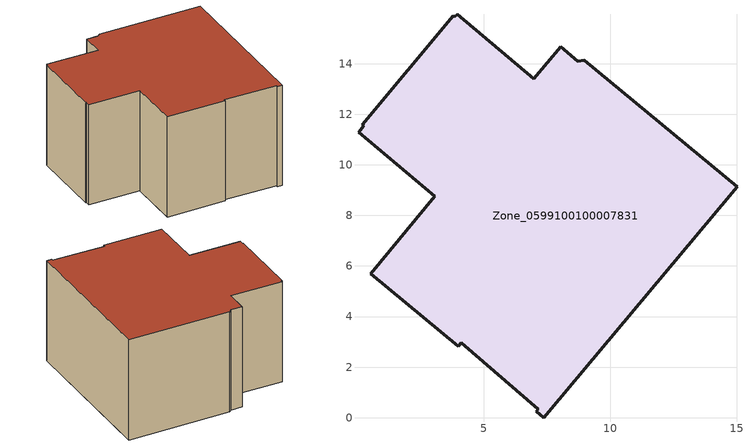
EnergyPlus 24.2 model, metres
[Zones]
Zone_0599100100007831
 floor ground (C_G): 0.05,11.3 0.26,11.54 0.21,11.59 3.8,15.9 3.87,15.85 3.96,15.95 6.98,13.39 8.05,14.66 8.72,14.09 8.98,14.14 15.02,9.12 7.38,0 7.08,0.25 7.16,0.33 4.11,2.96 4,2.82 0.54,5.7 3.07,8.76 z0
 wall outside (C_F): 3.07,8.76 0.54,5.7 4,2.82 4.11,2.96 7.16,0.33 7.08,0.25 7.38,0 15.02,9.12 8.98,14.14 8.72,14.09 8.05,14.66 6.98,13.39 3.96,15.95 3.87,15.85 3.8,15.9 0.21,11.59 0.26,11.54 0.05,11.3 3.07,8.76 z0:7.97
 roof outside (C_R): 0.26,11.54 0.05,11.3 3.07,8.76 0.54,5.7 4,2.82 4.11,2.96 7.16,0.33 7.08,0.25 7.38,0 15.02,9.12 8.98,14.14 8.72,14.09 8.05,14.66 6.98,13.39 3.96,15.95 3.87,15.85 3.8,15.9 0.21,11.59 z7.97
[BUILDING]
Pand.0599100100007831: North Axis=0; Terrain=City; Loads Convergence Tolerance Value=0.04; Temperature Convergence Tolerance Value=0.4; Solar Distribution=FullExterior; Maximum Number of Warmup Days=25; Minimum Number of Warmup Days=1
[Site:Location]
Rotterdam.The.Hague.AP_ZH_NLD Design_Conditions: Latitude=51.96; Longitude=4.45; Time Zone=1; Elevation=-4.5
[SITE:GROUNDTEMPERATURE:BUILDINGSURFACE]
18, 18, 18, 18, 18, 18, 18, 18, 18, 18, 18, 18
[MATERIAL] Thermal Absorptance=0.9; Solar Absorptance=0.7; Visible Absorptance=0.7
Name | Roughness | Thickness | Conductivity | Density | Specific Heat
G.D.2006-2014 | MediumSmooth | 0.15 | 0.06 | 540 | 1210
F.D.2006-2014 | Rough | 0.3 | 0.12 | 1920 | 840
R.D.2006-2014 | MediumRough | 0.2 | 0.08 | 1500 | 1000
[CONSTRUCTION]
C_G: G.D.2006-2014
C_F: F.D.2006-2014
C_R: R.D.2006-2014
[ZONE]
Zone_0599100100007831: Type=1; Multiplier=1; Ceiling Height=Autocalculate; Volume=Autocalculate; Floor Area=autocalculate; Part of Total Floor Area=Yes
[ZONEINFILTRATION:DESIGNFLOWRATE]
Infil_Zone_0599100100007831: Zone or ZoneList or Space or SpaceList=Zone_0599100100007831; Schedule=AlwaysOn; Design Flow Rate Calculation Method=Flow/Area; Flow Rate per Floor Area=0.0021; Constant Term Coefficient=1; Temperature Term Coefficient=0; Velocity Term Coefficient=0; Velocity Squared Term Coefficient=0
[HVACTEMPLATE:ZONE:IDEALLOADSAIRSYSTEM]
Zone_0599100100007831: Maximum Heating Supply Air Temperature=50; Minimum Cooling Supply Air Temperature=13; Maximum Heating Supply Air Humidity Ratio=0.0156; Minimum Cooling Supply Air Humidity Ratio=0.0077; Heating Limit=NoLimit; Cooling Limit=NoLimit; Dehumidification Control Type=ConstantSensibleHeatRatio; Cooling Sensible Heat Ratio=0.7; Dehumidification Setpoint=60; Humidification Control Type=None; Humidification Setpoint=30; Outdoor Air Method=None; Outdoor Air Flow Rate per Person=0.00944; Outdoor Air Flow Rate per Zone Floor Area=0; Outdoor Air Flow Rate per Zone=0; Demand Controlled Ventilation Type=None; Outdoor Air Economizer Type=NoEconomizer; Heat Recovery Type=None; Sensible Heat Recovery Effectiveness=0.7; Latent Heat Recovery Effectiveness=0.65
[ZONECONTROL:THERMOSTAT]
ThermostatControl_Zone_0599100100007831: Zone or ZoneList=Zone_0599100100007831; Control Type Schedule=DualSetpointControlType; Control 1=Thermostat_Zone_0599100100007831; Temperature Difference Between Cutout And Setpoint=0
[THERMOSTATSETPOINT:DUALSETPOINT]
Thermostat_Zone_0599100100007831: Heating Setpoint Temperature Schedule=HeatingSetpoint_Zone_0599100100007831; Cooling Setpoint Temperature Schedule=CoolingSetpoint_Zone_0599100100007831
[SCHEDULE:COMPACT]
HeatingSetpoint_Zone_0599100100007831: Through: 12/31, For: AllDays, Until: 24:00, 21
CoolingSetpoint_Zone_0599100100007831: Through: 12/31, For: AllDays, Until: 24:00, 24
DualSetpointControlType: Through: 12/31, For: AllDays, Until: 24:00, 4
AlwaysOn: Through: 12/31, For: AllDays, Until: 24:00, 1
